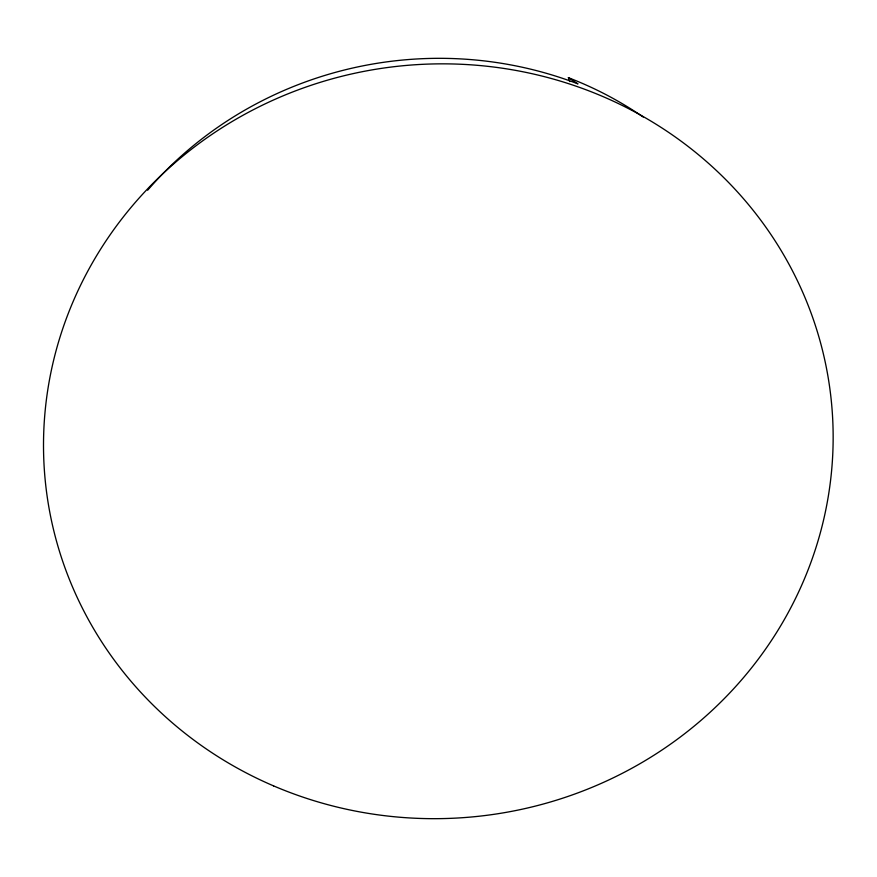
<?xml version="1.0" encoding="UTF-8"?>
<svg xmlns="http://www.w3.org/2000/svg" width="877" height="877" viewBox="0 0 877 877"><rect width="100%" height="100%" fill="white"/><g stroke="black" fill="none" stroke-linecap="round" stroke-linejoin="round"><path stroke-width="1.32" d="M569.677 81.583L568.384 77.68L577.987 83.885A375.816 360.414 -6.6 0 0 147.632 190.232M568.384 77.68A358.375 345.078 -6.6 0 1 643.214 117.036M273.58 785.891A395.045 377.165 -6.6 0 0 831.44 402.181A395.045 377.165 -6.6 0 0 209.976 135.705A395.045 377.165 -6.6 0 0 273.58 785.891"/></g></svg>
